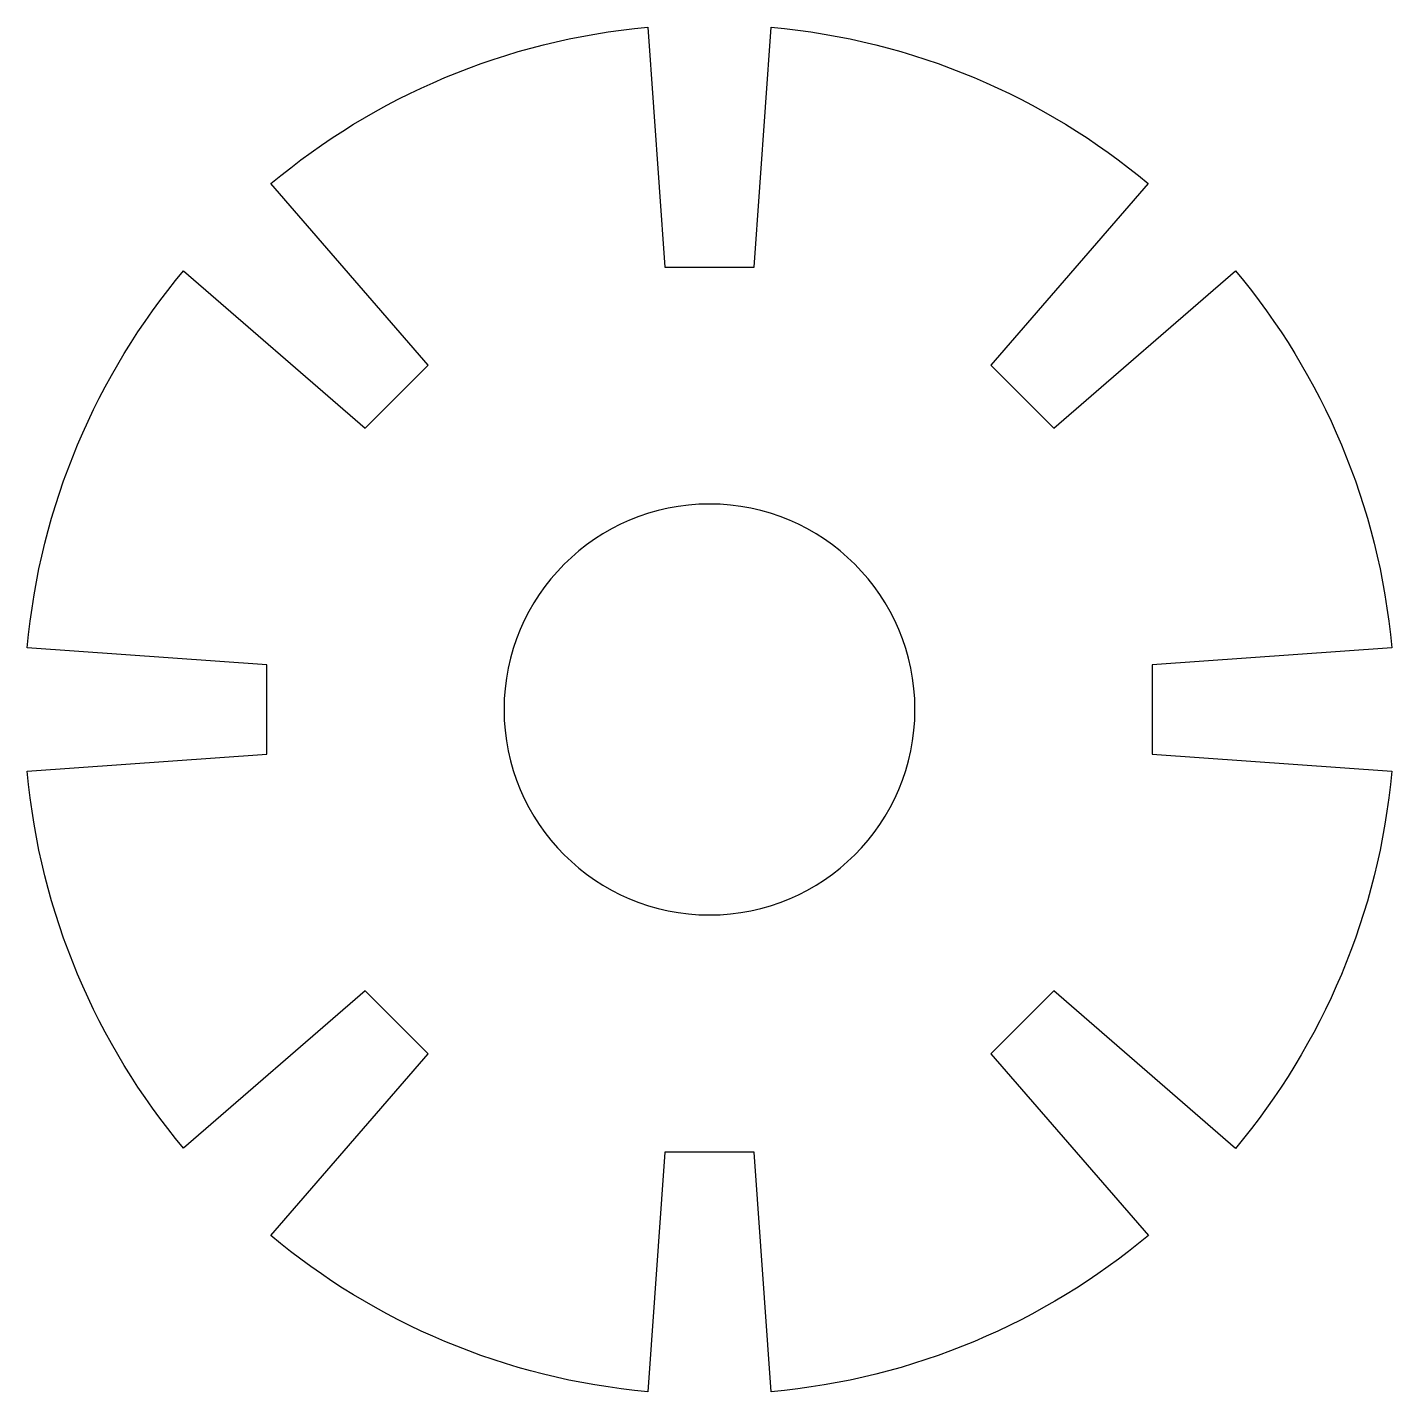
# Model space of a CAD drawing. Extents: x -102 to 434, y -1398 to -13.
# Drawn here: x 393.71 to 433.55, y -112.8 to -72.96 of the extents above; entities that cross this region are included whole.
import ezdxf

# ---------------------------------------------------------------- set-up
doc = ezdxf.new("R2010")
doc.units = 0
doc.layers.add('LAYER_1', color=7, linetype='CONTINUOUS')

msp = doc.modelspace()

# ---------------------------------------------------------------- linework, layer by layer
at = {"layer": 'LAYER_1'}
for points, knots in [([(400.71, -94.183), (400.71, -94.183), (393.711, -94.684), (393.711, -94.684), (394.081, -98.854), (395.736, -102.657), (398.276, -105.694), (398.276, -105.694), (403.574, -101.101), (403.574, -101.101), (403.574, -101.101), (405.413, -102.939), (405.413, -102.939), (405.413, -102.939), (400.819, -108.241), (400.819, -108.241), (403.857, -110.778), (407.66, -112.432), (411.833, -112.803), (411.833, -112.803), (412.33, -105.804), (412.33, -105.804), (412.33, -105.804), (414.93, -105.804), (414.93, -105.804), (414.93, -105.804), (415.431, -112.803), (415.431, -112.803), (419.605, -112.432), (423.408, -110.778), (426.445, -108.241), (426.445, -108.241), (421.848, -102.939), (421.848, -102.939), (421.848, -102.939), (423.686, -101.101), (423.686, -101.101), (423.686, -101.101), (428.989, -105.698), (428.989, -105.698), (431.525, -102.66), (433.179, -98.857), (433.55, -94.684), (433.55, -94.684), (426.551, -94.183), (426.551, -94.183), (426.551, -94.183), (426.551, -91.583), (426.551, -91.583), (426.551, -91.583), (433.55, -91.082), (433.55, -91.082), (433.179, -86.913), (431.525, -83.109), (428.989, -80.072), (428.989, -80.072), (423.686, -84.665), (423.686, -84.665), (423.686, -84.665), (421.848, -82.827), (421.848, -82.827), (421.848, -82.827), (426.441, -77.529), (426.441, -77.529), (423.404, -74.988), (419.601, -73.334), (415.431, -72.963), (415.431, -72.963), (414.93, -79.963), (414.93, -79.963), (414.93, -79.963), (412.33, -79.963), (412.33, -79.963), (412.33, -79.963), (411.833, -72.963), (411.833, -72.963), (407.663, -73.334), (403.86, -74.988), (400.823, -77.529), (400.823, -77.529), (405.416, -82.827), (405.416, -82.827), (405.416, -82.827), (403.574, -84.665), (403.574, -84.665), (403.574, -84.665), (398.276, -80.072), (398.276, -80.072), (395.736, -83.109), (394.081, -86.913), (393.711, -91.082), (393.711, -91.082), (400.71, -91.583), (400.71, -91.583), (400.71, -91.583), (400.71, -94.183), (400.71, -94.183)], [0, 0, 0, 0, 1, 1, 1, 2, 2, 2, 3, 3, 3, 4, 4, 4, 5, 5, 5, 6, 6, 6, 7, 7, 7, 8, 8, 8, 9, 9, 9, 10, 10, 10, 11, 11, 11, 12, 12, 12, 13, 13, 13, 14, 14, 14, 15, 15, 15, 16, 16, 16, 17, 17, 17, 18, 18, 18, 19, 19, 19, 20, 20, 20, 21, 21, 21, 22, 22, 22, 23, 23, 23, 24, 24, 24, 25, 25, 25, 26, 26, 26, 27, 27, 27, 28, 28, 28, 29, 29, 29, 30, 30, 30, 31, 31, 31, 32, 32, 32, 32]), ([(413.632, -86.884), (416.945, -86.884), (419.629, -89.569), (419.629, -92.885), (419.629, -96.198), (416.945, -98.882), (413.632, -98.882), (410.316, -98.882), (407.631, -96.198), (407.631, -92.885), (407.631, -89.569), (410.316, -86.884), (413.632, -86.884)], [0, 0, 0, 0, 1, 1, 1, 2, 2, 2, 3, 3, 3, 4, 4, 4, 4])]:
    msp.add_open_spline(points, degree=3, knots=knots, dxfattribs=at)

doc.saveas('drawing.dxf')
